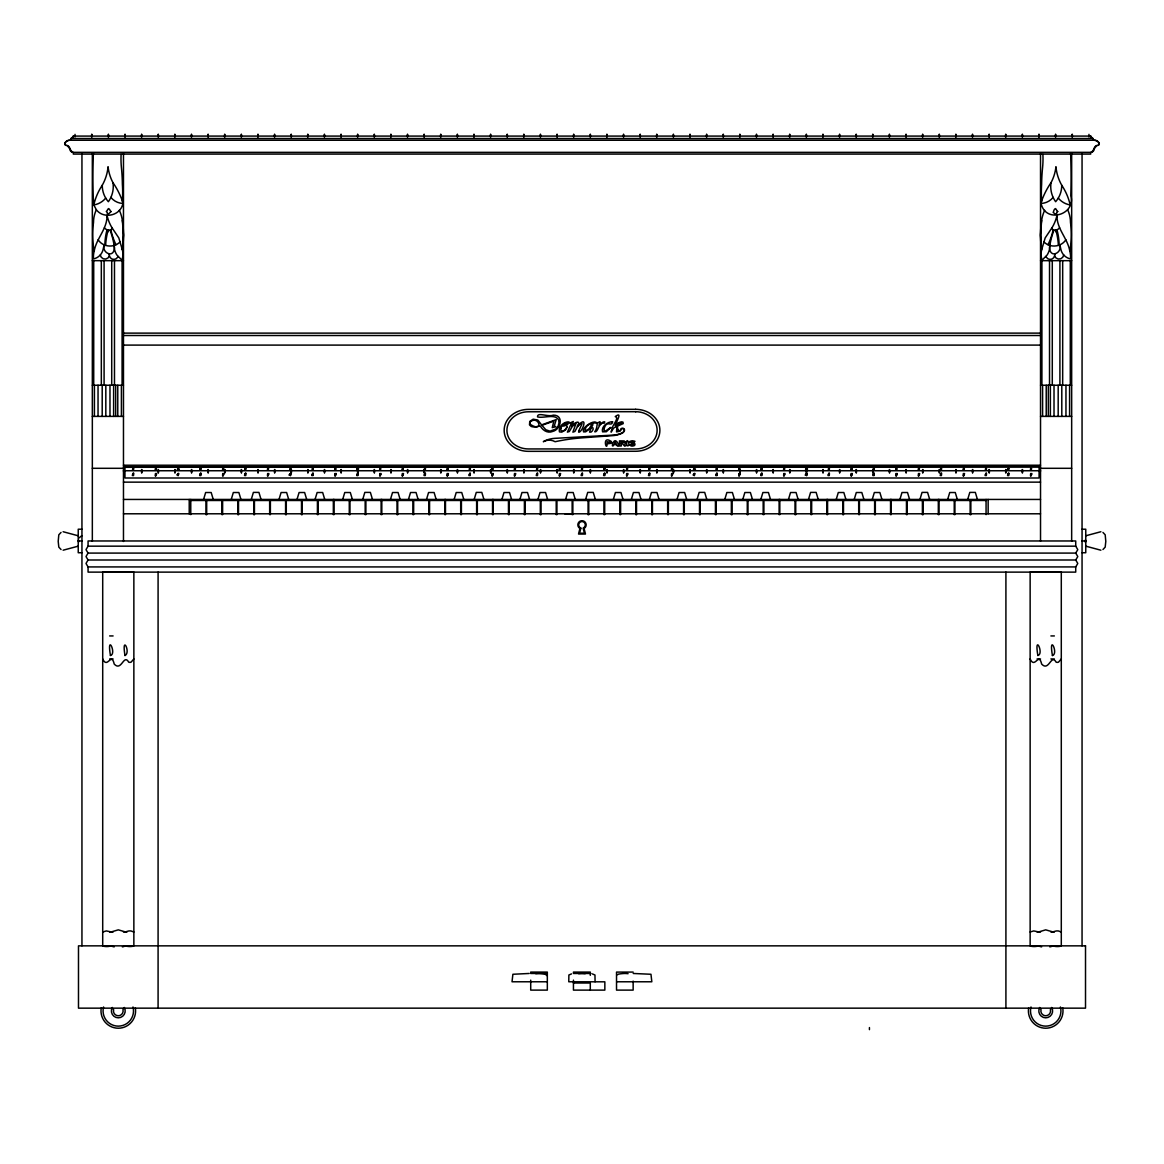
<?xml version="1.0" encoding="UTF-8"?>
<svg xmlns="http://www.w3.org/2000/svg" width="1164" height="1164" viewBox="0 0 1164 1164"><rect width="100%" height="100%" fill="white"/><g stroke="black" fill="none" stroke-linecap="round" stroke-linejoin="round"><path stroke-width="1.5" d="M103.829 246.171L103.8 247.583A6.984 6.984 0 0 0 108.878 253.752L109.416 255.818A4.685 4.685 0 0 1 100.293 254.945M1059.851 244.789L1060.928 249.532A12.353 12.353 0 0 0 1063.169 254.29L1064.332 255.614A12.353 12.353 0 0 0 1070.487 258.888A21.141 21.141 0 0 0 1069.818 251.22C1067.752 238.373 1056.49 228.799 1056.999 215.253A40.711 40.711 0 0 1 1052.111 227.591A2.503 2.503 0 0 0 1053.144 229.875L1053.929 230.254A70.495 70.495 0 0 0 1049.884 245.429L1049.448 249.474A17.038 17.038 0 0 1 1047.062 255.076L1042.056 260.139A18.289 18.289 0 0 1 1041.635 249.823A97.791 97.791 0 0 1 1041.635 220.389A37.845 37.845 0 0 1 1044.646 210.32M122.38 201.401L122.511 198.942A129.51 129.51 0 0 0 122.38 184.247A190.096 190.096 0 0 0 121.434 167.762A89.133 89.133 0 0 1 121.1 154.39M1093.127 140.247L1093.127 138.516A2.415 2.415 0 0 1 1090.697 136.086L73.303 136.086L71.499 138.429M1041.635 220.389L1040.529 235.099L1041.635 249.823L1045.185 237.922L1052.111 227.591M1085.517 541.507L1085.415 542.075A5.616 5.616 0 0 0 1085.401 539.878L1085.401 542.075L1085.517 540.474M104.149 244.789L103.072 249.532A12.353 12.353 0 0 1 100.832 254.29L99.668 255.614A12.353 12.353 0 0 1 93.513 258.888A21.141 21.141 0 0 1 94.182 251.22A93.906 93.906 0 0 1 93.498 222.542A30.802 30.802 0 0 1 96.336 209.738L93.804 204.937L93.149 195.77A539.238 539.238 0 0 1 93.396 152.979M94.182 251.22C96.248 238.373 107.51 228.799 107.001 215.253A40.711 40.711 0 0 0 111.89 227.591L118.815 237.922L122.365 249.823A18.289 18.289 0 0 1 121.944 260.139L116.938 255.076A17.038 17.038 0 0 1 114.552 249.474L114.116 245.429A70.495 70.495 0 0 0 110.071 230.254L110.856 229.875A2.503 2.503 0 0 0 111.89 227.591M107.466 232.655L108.106 230.137L110.071 230.254M203.569 499.443L205.65 492.518L211.179 492.518L213.259 499.443M231.258 499.443L233.324 492.518L238.867 492.518L240.948 499.443M251.322 499.327L253.388 492.401L258.932 492.401L261.012 499.327M279.011 499.443L281.091 492.518L286.635 492.518L288.701 499.443M297.009 499.443L299.09 492.518L304.619 492.518L306.699 499.443M315.051 499.443L317.132 492.518L322.661 492.518L324.741 499.443M342.696 499.443L344.762 492.518L350.306 492.518L352.386 499.443M362.761 499.327L364.827 492.401L370.37 492.401L372.451 499.327M390.449 499.443L392.53 492.518L398.073 492.518L400.14 499.443M408.448 499.443L410.528 492.518L416.057 492.518L418.138 499.443M426.49 499.443L428.57 492.518L434.099 492.518L436.18 499.443M454.135 499.443L456.215 492.518L461.744 492.518L463.825 499.443M474.199 499.327L476.28 492.401L481.809 492.401L483.889 499.327M501.902 499.443L503.983 492.518L509.512 492.518L511.593 499.443M519.901 499.443L521.967 492.518L527.51 492.518L529.591 499.443M537.928 499.443L540.009 492.518L545.552 492.518L547.618 499.443M565.573 499.443L567.654 492.518L573.183 492.518L575.263 499.443M585.638 499.327L587.718 492.401L593.247 492.401L595.328 499.327M613.341 499.443L615.421 492.518L620.95 492.518L623.031 499.443M631.339 499.443L633.405 492.518L638.949 492.518L641.029 499.443M649.367 499.443L651.447 492.518L656.991 492.518L659.057 499.443M677.026 499.443L679.092 492.518L684.636 492.518L686.702 499.443M697.076 499.327L699.157 492.401L704.7 492.401L706.766 499.327M724.779 499.443L726.86 492.518L732.389 492.518L734.469 499.443M742.778 499.443L744.858 492.518L750.387 492.518L752.468 499.443M760.819 499.443L762.9 492.518L768.429 492.518L770.51 499.443M788.45 499.443L790.531 492.518L796.074 492.518L798.14 499.443M808.514 499.327L810.595 492.401L816.139 492.401L818.205 499.327M836.218 499.443L838.298 492.518L843.827 492.518L845.908 499.443M854.216 499.443L856.297 492.518L861.826 492.518L863.906 499.443M872.258 499.443L874.339 492.518L879.868 492.518L881.948 499.443M899.903 499.443L901.984 492.518L907.513 492.518L909.593 499.443M919.967 499.327L922.048 492.401L927.577 492.401L929.658 499.327M947.656 499.443L949.737 492.518L955.266 492.518L957.346 499.443M967.721 499.327L969.801 492.401L975.33 492.401L977.411 499.327M133.86 658.955L131.066 662.171A3.259 3.026 0 0 1 128.695 662.156C123.675 653.295 121.536 672.035 114.203 664.033C111.264 651.433 107.466 669.518 102.708 658.955M1061.292 658.955L1058.483 662.171A3.259 3.026 0 0 1 1056.112 662.156C1051.107 653.295 1048.968 672.035 1041.635 664.033C1038.681 651.433 1034.898 669.518 1030.14 658.955M117.957 256.444L117.651 257.244A4.481 4.481 0 0 1 109.416 255.818M1058.294 198.098A19.235 19.235 0 0 0 1070.196 204.937A58.84 58.84 0 0 0 1061.714 185.207A46.414 46.414 0 0 1 1055.937 166.728A43.854 43.854 0 0 1 1051.034 182.661A80.054 80.054 0 0 0 1042.129 199.597L1041.474 201.401A5.951 5.951 0 0 0 1041.474 204.937C1047.062 223.401 1075.842 214.351 1070.851 195.77A539.238 539.238 0 0 0 1070.604 152.979M617.458 974.777L618.331 974.181A37.976 37.976 0 0 1 624.835 973.468A37.976 37.976 0 0 1 628.094 973.686M1065.875 239.755C1061.204 247.234 1049.637 248.238 1043.744 241.675M120.256 241.675C114.363 248.238 102.796 247.234 98.125 239.755M102.708 932.015L106.302 930.924L111.249 931.928L118.291 929.847L125.348 931.898L128.695 930.982A3.55 1.164 0 0 1 131.066 930.982L133.86 932.015M1030.14 932.015L1033.719 930.924L1038.666 931.928L1045.709 929.847L1052.78 931.898L1056.112 930.982A3.55 1.164 0 0 1 1058.483 930.982L1061.292 932.015M61.037 532.443L58.811 534.814L58.2 541.333L58.811 547.124L61.037 549.51M1102.963 549.51L1105.189 547.124L1105.8 541.333L1105.189 534.814L1102.963 532.443M88.071 546.163L86.005 549.626L88.071 553.089L1075.725 553.089L1077.791 549.626L1075.725 546.163L88.071 546.163L88.071 540.969L1075.725 540.969L1075.725 546.163M88.071 553.089L86.005 556.552L88.071 560L1075.725 560L1077.791 556.552L1075.725 553.089M88.071 560L86.005 563.463L88.071 566.926L1075.725 566.926L1077.791 563.463L1075.725 560M1055.966 230.399L1056.941 229.788A6.969 6.969 0 0 0 1059.589 227.809M81.946 535.789L80.985 536.298A5.616 5.616 0 0 0 79.428 537.855M133.54 475.538C134.515 468.132 130.484 480.048 133.438 473.515M155.438 473.53C154.463 480.936 158.493 469.019 155.54 475.552M200.863 475.538C201.838 468.132 197.807 480.048 200.761 473.515M222.761 473.53C221.786 480.936 225.816 469.019 222.862 475.552M245.75 475.538C246.724 468.132 242.694 480.048 245.648 473.515M267.647 473.53C266.672 480.936 270.688 469.019 267.749 475.552M313.072 475.538C314.047 468.132 310.017 480.048 312.971 473.515M334.97 473.53C333.995 480.936 338.026 469.019 335.072 475.552M357.959 475.538C358.934 468.132 354.904 480.048 357.857 473.515M379.857 473.53C378.867 480.936 382.898 469.019 379.959 475.552M402.293 473.53C401.318 480.936 405.348 469.019 402.395 475.552M425.282 475.538C426.257 468.132 422.226 480.048 425.18 473.515M447.18 473.53C446.205 480.936 450.235 469.019 447.282 475.552M470.154 475.538C471.144 468.132 467.113 480.048 470.067 473.515M492.066 473.53C491.077 480.936 495.107 469.019 492.154 475.552M514.503 473.53C513.528 480.936 517.558 469.019 514.604 475.552M537.492 475.538C538.466 468.132 534.436 480.048 537.39 473.515M559.389 473.53C558.4 480.936 562.43 469.019 559.491 475.552M582.364 475.538C583.353 468.132 579.323 480.048 582.276 473.515M604.814 475.538C605.789 468.132 601.759 480.048 604.713 473.515M626.712 473.53C625.737 480.936 629.768 469.019 626.814 475.552M649.701 475.538C650.676 468.132 646.646 480.048 649.599 473.515M671.599 473.53C670.61 480.936 674.64 469.019 671.701 475.552M717.024 475.538C717.999 468.132 713.969 480.048 716.922 473.515M738.922 473.53C737.947 480.936 741.963 469.019 739.024 475.552M761.896 475.538C762.886 468.132 758.855 480.048 761.809 473.515M783.809 473.53C782.819 480.936 786.849 469.019 783.896 475.552M829.234 475.538C830.208 468.132 826.178 480.048 829.132 473.515M851.131 473.53C850.142 480.936 854.172 469.019 851.233 475.552M874.106 475.538C875.095 468.132 871.065 480.048 874.019 473.515M896.018 473.53C895.029 480.936 899.059 469.019 896.105 475.552M918.454 473.53C917.479 480.936 921.51 469.019 918.556 475.552M941.429 475.538C942.418 468.132 938.388 480.048 941.341 473.515M963.341 473.53C962.352 480.936 966.382 469.019 963.443 475.552M986.315 475.538C987.305 468.132 983.274 480.048 986.228 473.515M1008.766 475.538C1009.741 468.132 1005.711 480.048 1008.664 473.515M1030.664 473.53C1029.689 480.936 1033.705 469.019 1030.766 475.552M1096.721 145.544L1091.599 152.237M123.937 1008.155L122.962 1009.668A4.845 4.845 0 0 1 118.291 1015.765A4.845 4.845 0 0 1 113.606 1009.668L112.501 1008.155M1051.368 1008.155L1050.394 1009.668A4.845 4.845 0 0 1 1045.709 1015.765A4.845 4.845 0 0 1 1041.038 1009.668L1039.932 1008.155M63.118 550.208L78.235 546.163M1085.765 535.789L1100.882 531.73M1097.914 145.413C1101.566 143.798 1096.677 139.68 1094.16 140.247L69.84 140.247C67.323 139.68 62.434 143.798 66.086 145.413M133.54 469.529C135.097 467.055 130.455 470.794 133.438 468.51M155.438 468.525C153.866 470.998 158.508 467.259 155.54 469.529M200.863 469.529C202.434 467.055 197.778 470.794 200.761 468.51M222.761 468.525C221.204 470.998 225.845 467.259 222.862 469.529M245.75 469.529C247.306 467.055 242.665 470.794 245.648 468.51M267.647 468.525C266.076 470.998 270.717 467.259 267.749 469.529M313.072 469.529C314.629 467.055 309.988 470.794 312.971 468.51M334.97 468.525C333.413 470.998 338.055 467.259 335.072 469.529M379.857 468.525C378.285 470.998 382.927 467.259 379.959 469.529M402.293 468.525C400.736 470.998 405.378 467.259 402.395 469.529M425.282 469.529C426.839 467.055 422.197 470.794 425.18 468.51M447.18 468.525C445.608 470.998 450.25 467.259 447.282 469.529M470.154 469.529C471.726 467.055 467.084 470.794 470.067 468.51M492.066 468.525C490.495 470.998 495.137 467.259 492.154 469.529M514.503 468.525C512.946 470.998 517.587 467.259 514.604 469.529M537.492 469.529C539.048 467.055 534.407 470.794 537.39 468.51M559.389 468.525C557.818 470.998 562.459 467.259 559.491 469.529M582.364 469.529C583.848 467.055 579.337 470.794 582.276 468.51M604.814 469.529C606.371 467.055 601.73 470.794 604.713 468.51M626.712 468.525C625.155 470.998 629.797 467.259 626.814 469.529M649.701 469.529C651.258 467.055 646.617 470.794 649.599 468.51M671.599 468.525C670.028 470.998 674.669 467.259 671.701 469.529M717.024 469.529C718.581 467.055 713.939 470.794 716.922 468.51M738.922 468.525C737.35 470.998 741.992 467.259 739.024 469.529M761.896 469.529C763.468 467.055 758.826 470.794 761.809 468.51M783.809 468.525C782.237 470.998 786.879 467.259 783.896 469.529M829.234 469.529C830.79 467.055 826.149 470.794 829.132 468.51M851.131 468.525C849.56 470.998 854.201 467.259 851.233 469.529M874.106 469.529C875.677 467.055 871.036 470.794 874.019 468.51M896.018 468.525C894.447 470.998 899.088 467.259 896.105 469.529M918.454 468.525C916.897 470.998 921.539 467.259 918.556 469.529M941.429 469.529C943 467.055 938.359 470.794 941.341 468.51M963.341 468.525C961.77 470.998 966.411 467.259 963.443 469.529M986.315 469.529C987.887 467.055 983.245 470.794 986.228 468.51M1008.766 469.529C1010.323 467.055 1005.681 470.794 1008.664 468.51M1030.664 468.525C1029.092 470.998 1033.734 467.259 1030.766 469.529M1060.171 246.171L1060.2 247.583A6.984 6.984 0 0 1 1055.122 253.752L1054.584 255.818A4.685 4.685 0 0 0 1063.707 254.945M571.509 973.904L568.876 975.01L568.774 981.776L604.844 981.819L604.844 990.113L573.445 990.113L573.445 980.132M178.15 475.567C180.784 469.747 174.28 478.331 178.325 473.515M290.36 475.567C293.095 469.368 286.591 478.811 290.185 473.515M694.311 475.567C696.93 469.747 690.441 478.331 694.486 473.515M806.521 475.567C809.256 469.368 802.753 478.811 806.346 473.515M178.15 468.51C174.876 471.027 181.875 467.783 178.325 469.529M290.36 468.51C287.668 470.678 293.721 467.739 290.185 469.529M694.311 468.51C691.038 471.027 698.036 467.783 694.486 469.529M806.521 468.51L805.517 469.165L807.554 469.019L806.521 468.51L806.274 472.802M107.495 572.135L133.86 572.121L133.86 945.852A4.19 1.018 0 0 1 130.281 946.536A4.19 1.018 0 0 1 126.25 946.026L124.868 946.026A6.882 1.673 0 0 1 122.365 946.87M1057.698 572.15L1061.292 572.121L1061.292 945.852A4.19 1.018 0 0 1 1057.698 946.536A4.19 1.018 0 0 1 1053.667 946.026L1052.285 946.026A6.882 1.673 0 0 1 1049.797 946.87M70.873 140.247L70.873 138.516L1093.127 138.516M69.84 140.247A5.835 5.835 0 0 0 64.893 142.983A1.673 1.673 0 0 0 66.377 145.427A3.463 3.463 0 0 1 69.84 148.89A3.463 3.463 0 0 0 73.303 152.353L1090.697 152.353A3.463 3.463 0 0 0 1094.16 148.89A3.463 3.463 0 0 1 1097.623 145.427A1.673 1.673 0 0 0 1099.107 142.983A5.835 5.835 0 0 0 1094.16 140.247M92.334 260.663L123.471 260.663M1040.529 260.663L1071.666 260.663M123.471 333.122L1040.529 333.122M123.471 335.508L1040.529 335.508M123.471 345.097L1040.529 345.097M92.349 385.255L123.457 385.255M1040.543 385.255L1071.651 385.255M92.334 416.392L123.471 416.392M1040.529 416.392L1071.666 416.392M123.471 465.222L1040.529 465.222M124.955 466.822L1039.088 466.691L124.955 467.288M92.334 468.306L123.471 468.306M1040.529 468.306L1071.666 468.306M123.471 470.751L1040.529 470.751M123.471 471.071L124.955 471.071M1039.088 471.071L1040.529 471.071M123.471 482.143L1040.529 482.143M123.471 499.443L205.984 499.443L205.984 514.706M317.423 499.443L302.204 499.443L302.204 514.706M318.121 499.443L349.273 499.443L349.273 514.706M365.19 499.443L349.957 499.443L349.957 514.706M365.874 499.443L397.026 499.443L397.026 514.706M412.944 499.443L397.724 499.443L397.724 514.706M413.642 499.443L428.861 499.443L428.861 514.706M460.711 499.443L429.56 499.443L429.56 514.706M461.41 499.443L476.629 499.443L476.629 514.706M508.479 499.443L477.327 499.443L477.327 514.706M509.163 499.443L524.397 499.443M525.08 499.443L540.314 499.443L540.314 514.706M572.15 499.443L540.998 499.443L540.998 514.706M572.848 499.443L588.067 499.443L588.067 514.706M619.917 499.443L588.766 499.443L588.766 514.706M620.601 499.443L635.835 499.443L635.835 514.706M763.191 499.443L747.972 499.443L747.972 514.706M763.89 499.443L795.027 499.443L795.027 514.706M810.944 499.443L795.725 499.443L795.725 514.706M811.643 499.443L842.794 499.443L842.794 514.706M858.712 499.443L843.493 499.443L843.493 514.706M859.41 499.443L874.63 499.443L874.63 514.706M906.48 499.443L875.328 499.443L875.328 514.706M907.163 499.443L922.397 499.443L922.397 514.706M954.233 499.443L923.081 499.443L923.081 514.706M954.931 499.443L970.15 499.443L970.15 514.706M1040.529 499.443L970.849 499.443L970.849 514.706M190.794 500.491L205.97 500.491M206.712 500.491L221.888 500.491L221.917 514.634M237.805 500.491L222.63 500.491L222.6 514.634M238.547 500.491L253.723 500.491M254.465 500.491L269.641 500.491L269.67 514.634M285.558 500.491L270.397 500.491L270.368 514.634M286.315 500.491L301.491 500.491M302.233 500.491L317.408 500.491L317.423 514.634M333.326 500.491L318.15 500.491L318.121 514.634M334.068 500.476L349.244 500.476M349.986 500.476L365.161 500.476L365.19 514.634M381.079 500.476L365.903 500.476L365.874 514.634M381.836 500.476L396.997 500.476M397.753 500.476L412.929 500.476M428.847 500.476L413.671 500.476L413.642 514.634M429.589 500.476L444.764 500.476M445.506 500.476L460.682 500.476L460.711 514.634M476.6 500.476L461.424 500.476L461.41 514.634M477.342 500.476L492.518 500.476M493.274 500.476L508.45 500.476L508.479 514.634M540.285 500.476L525.11 500.476L525.08 514.634M541.027 500.476L556.203 500.476L556.232 514.634M588.038 500.491L572.863 500.491L572.848 514.634M588.78 500.491L603.956 500.491L603.985 514.634M635.806 500.491L620.63 500.491L620.601 514.634M636.548 500.491L651.724 500.491M652.466 500.491L667.641 500.491L667.67 514.634M683.574 500.476L668.398 500.476L668.369 514.634M684.316 500.476L699.491 500.476M700.233 500.476L715.409 500.476M716.151 500.476L731.327 500.476M732.083 500.476L747.244 500.476M748.001 500.476L763.162 500.476L763.191 514.634M779.08 500.476L763.919 500.476L763.89 514.634M779.836 500.476L795.012 500.476M795.754 500.476L810.93 500.476L810.944 514.634M826.847 500.476L811.672 500.476L811.643 514.634M827.589 500.476L842.765 500.476M843.522 500.476L858.683 500.476L858.712 514.634M874.601 500.476L859.439 500.476L859.41 514.634M875.357 500.476L890.518 500.476M891.275 500.476L906.45 500.476L906.48 514.634M922.368 500.476L907.192 500.476L907.163 514.634M923.11 500.476L938.286 500.476M939.028 500.476L954.204 500.476M954.946 500.476L970.121 500.476M970.863 500.476L986.039 500.476M123.471 513.79L1040.529 513.79M81.946 529.213L78.235 529.213L78.235 552.74L81.946 552.74M1082.054 529.213L1085.765 529.213L1085.765 552.74L1082.054 552.74M78.235 540.969L81.946 540.969M1082.054 540.969L1085.765 540.969M109.634 635.937L113.097 635.937M1050.903 635.937L1054.366 635.937M109.634 658.955L113.097 658.955M1037.066 658.955L1040.529 658.955M1050.903 658.955L1054.366 658.955M109.634 932.015L113.097 932.015M123.471 932.015L126.934 932.015M1037.066 932.015L1040.529 932.015M1050.903 932.015L1054.366 932.015M633.143 972.086L616.527 972.086L616.527 990.113L633.143 990.113L633.143 981.106M529.169 973.468L512.888 974.268L512.029 981.776L546.629 981.776M547.327 973.468L530.711 973.468L530.711 972.086L547.327 972.086L547.327 990.113L530.711 990.113L530.711 980.132M590.89 973.468L573.445 973.468L573.445 972.086L590.293 972.086L590.293 975.33M633.231 973.468L650.967 974.268L651.825 981.776L617.226 981.776M573.445 983.013L590.293 983.013L590.293 990.113M1056.897 572.15L1030.14 572.121L1030.14 945.852A4.205 1.018 0 0 0 1033.719 946.536A4.205 1.018 0 0 0 1037.75 946.026L1039.132 946.026A6.882 1.673 0 0 0 1041.635 946.87M106.302 572.15L102.708 572.121L102.708 945.852A4.205 1.018 0 0 0 106.302 946.536A4.205 1.018 0 0 0 110.333 946.026L111.715 946.026A6.882 1.673 0 0 0 114.203 946.87M357.959 468.525L356.65 469.019L358.687 468.888L357.959 468.525L357.886 472.802M1053.929 230.254L1056.941 229.788A57.938 57.938 0 0 1 1059.124 245.124M592.345 973.904L594.964 975.01L595.08 981.776M1085.765 546.163L1100.882 550.208M63.118 531.73L78.235 535.789M1092.501 138.429L1090.697 136.086M67.279 145.544L72.401 152.237M108.034 230.399L107.059 229.788A6.969 6.969 0 0 1 104.411 227.809M96.336 209.738C103.334 219.021 119.281 216.097 122.526 204.937A5.951 5.951 0 0 0 122.526 201.401L121.871 199.597A80.054 80.054 0 0 0 112.966 182.661A43.854 43.854 0 0 1 108.063 166.728A46.414 46.414 0 0 1 102.287 185.207A58.84 58.84 0 0 0 93.804 204.937A19.235 19.235 0 0 0 105.706 198.098M1046.043 256.444L1046.349 257.244A4.481 4.481 0 0 0 1054.584 255.818M1056.534 232.655L1055.894 230.137A73.754 73.754 0 0 1 1058.411 245.458M122.365 220.389L123.471 235.099L122.365 249.823A97.791 97.791 0 0 0 122.365 220.389A37.845 37.845 0 0 0 119.354 210.32M546.629 975.548L545.509 974.181A37.976 37.976 0 0 0 539.019 973.468A37.976 37.976 0 0 0 535.746 973.686M78.599 542.075L78.483 540.969A5.616 5.616 0 0 1 78.599 539.878M1041.62 201.401L1041.489 198.942A129.51 129.51 0 0 1 1041.62 184.247A190.096 190.096 0 0 1 1042.566 167.762A89.133 89.133 0 0 0 1042.9 154.39M1090.697 152.353L1090.697 154.085L73.303 154.085L73.303 152.353M1088.966 134.355L1088.966 136.959M1082.054 153.561L1082.054 945.852M1075.725 566.926L1075.725 572.121L88.071 572.121L88.071 566.926M1072.35 134.355L1072.35 136.959M1072.073 134.355L1072.073 136.959M1071.666 153.561L1071.666 541.333M1070.283 260.663L1070.283 385.255M1069.585 385.255L1069.585 416.392M1065.962 385.255L1065.962 416.392M1062.674 260.663L1062.674 385.255M1061.801 385.255L1061.801 416.392M1059.909 260.663L1059.909 385.255M1058.178 385.255L1058.178 416.392M1055.733 134.355L1055.733 136.959M1055.457 134.355L1055.457 136.959M1054.017 385.255L1054.017 416.392M1052.285 260.663L1052.285 385.255M1050.379 385.255L1050.379 416.392M1049.521 260.663L1049.521 385.255M1048.313 385.255L1048.313 416.392M1046.232 385.255L1046.232 416.392M1042.595 385.255L1042.595 416.392M1041.911 260.663L1041.911 385.255M1040.529 153.561L1040.529 541.231M1039.117 134.355L1039.117 136.959M1039.088 466.095L1039.088 477.997L124.955 477.997L124.955 466.095M1038.841 134.355L1038.841 136.959M1031.1 468.51L1031.1 469.529M1031.1 473.515L1031.1 475.552M1022.589 469.572L1022.589 472.802M1022.501 134.355L1022.501 136.959M1022.225 134.355L1022.225 136.959M1022.181 469.572L1022.181 472.802M1008.315 468.51L1008.315 469.529M1008.315 473.515L1008.315 475.552M1005.885 134.355L1005.885 136.959M1005.958 469.572L1005.958 472.802M1005.914 572.121L1005.914 1008.155M1005.609 134.355L1005.609 136.959M1005.681 469.572L1005.681 472.802M989.342 469.572L989.342 472.802M989.269 134.355L989.269 136.959M988.993 134.355L988.993 136.959M989.065 469.572L989.065 472.802M988.149 499.443L988.149 513.79M986.068 499.443L986.068 514.634M985.879 468.51L985.879 469.529M985.879 473.515L985.879 475.552M972.653 134.355L972.653 136.959M972.726 469.572L972.726 472.802M972.362 134.355L972.362 136.959M972.449 469.572L972.449 472.802M963.777 468.51L963.777 469.529M963.777 473.515L963.777 475.552M956.11 469.572L956.11 472.802M956.037 134.355L956.037 136.959M955.746 134.355L955.746 136.959M955.833 469.572L955.833 472.802M954.931 500.476L954.931 514.634M954.233 500.476L954.233 514.634M940.992 468.51L940.992 469.529M940.992 473.515L940.992 475.552M939.421 134.355L939.421 136.959M939.494 469.572L939.494 472.802M939.13 134.355L939.13 136.959M939.217 469.572L939.217 472.802M939.013 499.443L939.013 514.634M938.315 499.443L938.315 514.634M922.877 469.572L922.877 472.802M922.79 134.355L922.79 136.959M922.514 134.355L922.514 136.959M922.601 469.572L922.601 472.802M918.905 468.51L918.905 469.529M918.905 473.515L918.905 475.552M906.174 134.355L906.174 136.959M906.261 469.572L906.261 472.802M905.898 134.355L905.898 136.959M905.985 469.572L905.985 472.802M896.455 468.51L896.455 469.529M896.455 473.515L896.455 475.552M891.246 499.443L891.246 514.634M890.547 499.443L890.547 514.634M889.558 134.355L889.558 136.959M889.645 469.572L889.645 472.802M889.281 134.355L889.281 136.959M889.354 469.572L889.354 472.802M873.669 468.51L873.669 469.529M873.669 473.515L873.669 475.552M872.942 134.355L872.942 136.959M873.029 469.572L873.029 472.802M872.738 469.572L872.738 472.802M872.665 134.355L872.665 136.959M869.435 1027.565L869.435 1029.645M856.326 134.355L856.326 136.959M856.413 469.572L856.413 472.802M856.049 134.355L856.049 136.959M856.122 469.572L856.122 472.802M851.568 468.51L851.568 469.529M851.568 473.515L851.568 475.552M839.71 134.355L839.71 136.959M839.797 469.572L839.797 472.802M839.506 469.572L839.506 472.802M839.433 134.355L839.433 136.959M828.783 468.51L828.783 469.529M828.783 473.515L828.783 475.552M827.575 499.443L827.575 514.634M826.862 499.443L826.862 514.634M823.094 134.355L823.094 136.959M823.166 469.572L823.166 472.802M822.817 134.355L822.817 136.959M822.89 469.572L822.89 472.802M806.477 134.355L806.477 136.959M806.696 468.51L806.55 472.802M806.696 473.515L806.696 475.552M806.201 134.355L806.201 136.959M789.861 134.355L789.861 136.959M789.934 469.572L789.934 472.802M789.57 134.355L789.57 136.959M789.658 469.572L789.658 472.802M784.245 468.51L784.245 469.529M784.245 473.515L784.245 475.552M779.807 499.443L779.807 514.634M779.109 499.443L779.109 514.634M773.318 469.572L773.318 472.802M773.245 134.355L773.245 136.959M773.041 469.572L773.041 472.802M772.954 134.355L772.954 136.959M761.46 468.51L761.46 469.529M761.46 473.515L761.46 475.552M756.629 134.355L756.629 136.959M756.702 469.572L756.702 472.802M756.338 134.355L756.338 136.959M756.425 469.572L756.425 472.802M747.273 514.706L747.273 499.443L732.054 499.443L732.054 514.706M740.086 469.572L740.086 472.802M740.013 134.355L740.013 136.959M739.809 469.572L739.809 472.802M739.722 134.355L739.722 136.959M739.358 468.51L739.358 469.529M739.358 473.515L739.358 475.552M731.356 514.706L731.356 499.443L700.204 499.443L700.204 514.706M723.382 134.355L723.382 136.959M723.47 469.572L723.47 472.802M723.106 134.355L723.106 136.959M723.193 469.572L723.193 472.802M716.573 468.51L716.573 469.529M716.573 473.515L716.573 475.552M716.136 500.476L716.136 514.634M715.438 500.476L715.438 514.634M706.854 469.572L706.854 472.802M706.766 134.355L706.766 136.959M706.577 469.572L706.577 472.802M706.49 134.355L706.49 136.959M699.506 514.706L699.506 499.443L684.287 499.443L684.287 514.706M694.137 468.51L694.137 469.529M694.137 473.515L694.137 475.552M690.15 134.355L690.15 136.959M690.237 469.572L690.237 472.802M689.874 134.355L689.874 136.959M689.946 469.572L689.946 472.802M683.588 514.706L683.588 499.443L652.437 499.443L652.437 514.706M673.621 469.572L673.621 472.802M673.534 134.355L673.534 136.959M673.33 469.572L673.33 472.802M673.258 134.355L673.258 136.959M672.035 468.51L672.035 469.529M672.035 473.515L672.035 475.552M656.918 134.355L656.918 136.959M657.005 469.572L657.005 472.802M656.642 134.355L656.642 136.959M656.714 469.572L656.714 472.802M651.753 514.706L651.753 499.443L636.519 499.443L636.519 514.706M649.25 468.51L649.25 469.529M649.25 473.515L649.25 475.552M640.375 469.572L640.375 472.802M640.302 134.355L640.302 136.959M640.025 134.355L640.025 136.959M640.098 469.572L640.098 472.802M627.163 468.51L627.163 469.529M627.163 473.515L627.163 475.552M623.686 134.355L623.686 136.959M623.759 469.572L623.759 472.802M623.409 134.355L623.409 136.959M623.482 469.572L623.482 472.802M619.917 514.634L619.917 500.491L604.713 500.491L604.683 514.634M607.142 469.572L607.142 472.802M607.07 134.355L607.07 136.959M606.779 134.355L606.779 136.959M606.866 469.572L606.866 472.802M604.363 468.51L604.363 469.529M604.363 473.515L604.363 475.552M590.454 134.355L590.454 136.959M590.526 469.572L590.526 472.802M590.163 134.355L590.163 136.959M590.25 469.572L590.25 472.802M581.927 468.51L581.927 469.529M581.927 473.515L581.927 475.552M573.91 469.572L573.91 472.802M573.837 134.355L573.837 136.959M573.546 134.355L573.546 136.959M573.634 469.572L573.634 472.802M572.15 514.634L572.15 500.491L556.945 500.491L556.916 514.634M571.611 513.79L564.7 513.79M559.826 468.51L559.826 469.529M559.826 473.515L559.826 475.552M557.221 134.355L557.221 136.959M557.294 469.572L557.294 472.802M557.018 469.572L557.018 472.802M556.93 134.355L556.93 136.959M540.591 134.355L540.591 136.959M540.678 469.572L540.678 472.802M540.314 134.355L540.314 136.959M540.402 469.572L540.402 472.802M537.041 468.51L537.041 469.529M537.041 473.515L537.041 475.552M524.397 514.634L524.397 500.476L509.192 500.476L509.163 514.634M523.975 134.355L523.975 136.959M524.062 469.572L524.062 472.802M523.785 469.572L523.785 472.802M523.698 134.355L523.698 136.959M514.954 468.51L514.954 469.529M514.954 473.515L514.954 475.552M507.358 134.355L507.358 136.959M507.446 469.572L507.446 472.802M507.082 134.355L507.082 136.959M507.155 469.572L507.155 472.802M493.245 499.443L493.245 514.634M492.503 468.51L492.503 469.529M492.503 473.515L492.503 475.552M492.547 499.443L492.547 514.634M490.742 134.355L490.742 136.959M490.83 469.572L490.83 472.802M490.539 469.572L490.539 472.802M490.466 134.355L490.466 136.959M474.126 134.355L474.126 136.959M474.214 469.572L474.214 472.802M473.85 134.355L473.85 136.959M473.923 469.572L473.923 472.802M469.718 468.51L469.718 469.529M469.718 473.515L469.718 475.552M457.51 134.355L457.51 136.959M457.598 469.572L457.598 472.802M457.307 469.572L457.307 472.802M457.234 134.355L457.234 136.959M447.616 468.51L447.616 469.529M447.616 473.515L447.616 475.552M445.477 499.443L445.477 514.634M444.779 499.443L444.779 514.634M440.894 134.355L440.894 136.959M440.967 469.572L440.967 472.802M440.618 134.355L440.618 136.959M440.69 469.572L440.69 472.802M424.831 468.51L424.831 469.529M424.831 473.515L424.831 475.552M424.351 469.572L424.351 472.802M424.278 134.355L424.278 136.959M424.074 469.572L424.074 472.802M423.987 134.355L423.987 136.959M412.944 500.476L412.944 514.634M407.662 134.355L407.662 136.959M407.735 469.572L407.735 472.802M407.371 134.355L407.371 136.959M407.458 469.572L407.458 472.802M402.744 468.51L402.744 469.529M402.744 473.515L402.744 475.552M391.119 469.572L391.119 472.802M391.046 134.355L391.046 136.959M390.842 469.572L390.842 472.802M390.755 134.355L390.755 136.959M381.807 499.443L381.807 514.634M381.108 499.443L381.108 514.634M380.293 468.51L380.293 469.529M380.293 473.515L380.293 475.552M374.43 134.355L374.43 136.959M374.502 469.572L374.502 472.802M374.139 134.355L374.139 136.959M374.226 469.572L374.226 472.802M357.799 134.355L357.799 136.959M357.61 472.802L357.508 468.51M357.523 134.355L357.523 136.959M357.508 473.515L357.508 475.552M341.183 134.355L341.183 136.959M341.27 469.572L341.27 472.802M340.907 134.355L340.907 136.959M340.994 469.572L340.994 472.802M335.421 468.51L335.421 469.529M335.421 473.515L335.421 475.552M334.039 499.443L334.039 514.634M333.341 499.443L333.341 514.634M324.654 469.572L324.654 472.802M324.567 134.355L324.567 136.959M324.29 134.355L324.29 136.959M324.363 469.572L324.363 472.802M312.621 468.51L312.621 469.529M312.621 473.515L312.621 475.552M307.951 134.355L307.951 136.959M308.038 469.572L308.038 472.802M307.674 134.355L307.674 136.959M307.747 469.572L307.747 472.802M301.505 514.706L301.505 499.443L286.286 499.443L286.286 514.706M291.422 469.572L291.422 472.802M291.335 134.355L291.335 136.959M291.058 134.355L291.058 136.959M291.131 469.572L291.131 472.802M290.534 468.51L290.534 469.529M290.534 473.515L290.534 475.552M285.587 514.706L285.587 499.443L254.436 499.443L254.436 514.706M274.719 134.355L274.719 136.959M274.806 469.572L274.806 472.802M274.442 134.355L274.442 136.959M274.515 469.572L274.515 472.802M268.084 468.51L268.084 469.529M268.084 473.515L268.084 475.552M258.175 469.572L258.175 472.802M258.102 134.355L258.102 136.959M257.826 134.355L257.826 136.959M257.899 469.572L257.899 472.802M253.752 514.706L253.752 499.443L238.518 499.443L238.518 514.706M245.298 468.51L245.298 469.529M245.298 473.515L245.298 475.552M241.486 134.355L241.486 136.959M241.559 469.572L241.559 472.802M241.21 134.355L241.21 136.959M241.283 469.572L241.283 472.802M237.834 514.706L237.834 499.443L206.683 499.443L206.683 514.706M224.87 134.355L224.87 136.959M224.943 469.572L224.943 472.802M224.579 134.355L224.579 136.959M224.667 469.572L224.667 472.802M223.212 468.51L223.212 469.529M223.212 473.515L223.212 475.552M208.254 134.355L208.254 136.959M208.327 469.572L208.327 472.802M208.05 469.572L208.05 472.802M207.963 134.355L207.963 136.959M200.412 468.51L200.412 469.529M200.412 473.515L200.412 475.552M191.638 134.355L191.638 136.959M191.711 469.572L191.711 472.802M191.347 134.355L191.347 136.959M191.434 469.572L191.434 472.802M190.765 499.443L190.765 514.634M189.223 499.443L189.223 513.891M177.976 468.51L177.976 469.529M177.976 473.515L177.976 475.552M175.007 134.355L175.007 136.959M175.095 469.572L175.095 472.802M174.818 469.572L174.818 472.802M174.731 134.355L174.731 136.959M158.391 134.355L158.391 136.959M158.479 469.572L158.479 472.802M158.115 134.355L158.115 136.959M158.202 469.572L158.202 472.802M158.086 572.121L158.086 1008.155M155.874 468.51L155.874 469.529M155.874 473.515L155.874 475.552M141.775 134.355L141.775 136.959M141.863 469.572L141.863 472.802M141.572 469.572L141.572 472.802M141.499 134.355L141.499 136.959M133.089 468.51L133.089 469.529M133.089 473.515L133.089 475.552M125.159 134.355L125.159 136.959M124.883 134.355L124.883 136.959M123.471 153.546L123.471 541.464M122.089 260.663L122.089 385.255M121.405 385.255L121.405 416.392M117.768 385.255L117.768 416.392M115.687 385.255L115.687 416.392M114.479 260.663L114.479 385.255M113.621 385.255L113.621 416.392M111.715 260.663L111.715 385.255M109.983 385.255L109.983 416.392M108.543 134.355L108.543 136.959M108.267 134.355L108.267 136.959M105.822 385.255L105.822 416.392M104.091 260.663L104.091 385.255M102.199 385.255L102.199 416.392M101.326 260.663L101.326 385.255M98.038 385.255L98.038 416.392M94.415 385.255L94.415 416.392M93.717 260.663L93.717 385.255M92.334 153.546L92.334 541.333M91.927 134.355L91.927 136.959M91.65 134.355L91.65 136.959M81.946 153.561L81.946 945.852M75.034 134.355L75.034 136.959M135.33 1007.908A17.3 17.3 0 0 1 118.291 1028.219A17.3 17.3 0 0 1 101.253 1007.908M132.987 1006.976A15.219 15.219 0 0 1 118.291 1026.139A15.219 15.219 0 0 1 103.581 1006.976M124.286 1007.457A6.926 6.926 0 0 1 118.291 1017.831A6.926 6.926 0 0 1 112.297 1007.457M1062.747 1007.908A17.3 17.3 0 0 1 1045.709 1028.219A17.3 17.3 0 0 1 1028.67 1007.908M1060.419 1006.976A15.219 15.219 0 0 1 1045.709 1026.139A15.219 15.219 0 0 1 1031.013 1006.976M1051.703 1007.457A6.926 6.926 0 0 1 1045.709 1017.831A6.926 6.926 0 0 1 1039.714 1007.457M585.186 973.686A37.976 37.976 0 0 0 581.927 973.468A37.976 37.976 0 0 0 578.654 973.686M73.303 136.086A2.415 2.415 0 0 1 70.873 138.516M1051.034 182.661A25.972 25.972 0 0 0 1055.632 201.721A24.269 24.269 0 0 0 1061.714 185.207M1053.114 197.385A15.903 15.903 0 0 1 1041.198 203.424M1067.664 209.738A30.802 30.802 0 0 1 1070.502 222.542A93.906 93.906 0 0 1 1069.818 251.22M1049.884 245.429A8.817 8.817 0 0 0 1049.593 247.903L1049.666 248.732A8.817 8.817 0 0 0 1050.67 251.875A3.87 3.87 0 0 0 1055.122 253.752M1053.144 229.875A67.032 67.032 0 0 1 1048.022 244.702M112.966 182.661A25.972 25.972 0 0 1 108.368 201.721A24.269 24.269 0 0 1 102.287 185.207M122.802 203.424A15.903 15.903 0 0 1 110.886 197.385M114.116 245.429A8.817 8.817 0 0 1 114.407 247.903L114.334 248.732A8.817 8.817 0 0 1 113.33 251.875A3.87 3.87 0 0 1 108.878 253.752M115.978 244.702A67.032 67.032 0 0 1 110.856 229.875M104.876 245.124A57.938 57.938 0 0 1 107.059 229.788L108.106 230.137A73.754 73.754 0 0 0 105.589 245.458M1057.712 211.484L1056.723 212.401A1.935 1.935 0 0 1 1055.908 214.394L1053.187 212.503L1053.9 210.538A3.245 3.245 0 0 1 1055.384 208.589A2.837 2.837 0 0 1 1056.665 210.408L1057.712 211.484M111.031 211.572L108.092 214.394A1.935 1.935 0 0 1 107.277 212.401L106.288 211.484L107.335 210.408A2.837 2.837 0 0 1 108.616 208.589A3.245 3.245 0 0 1 110.1 210.538L111.031 211.572M634.133 442.378L634.962 441.302L633.653 441.025A4.525 3.914 0 0 0 632.052 440.778L630.044 441.331A1.586 1.382 0 0 0 629.564 442.087C639.836 447.573 626.145 442.8 631.048 445.928A4.903 4.249 0 0 0 632.838 446.016L634.089 445.681A1.702 1.47 0 0 0 634.846 444.895L634.947 444.386A1.702 1.47 0 0 0 634.569 443.455L630.713 442.291L634.133 442.378M611.551 442.378L611.537 442.626A1.702 1.47 0 0 1 611.231 443.28L607.128 443.891C606.895 452.243 601.657 435.467 610.605 441.04A1.499 1.295 0 0 1 611.391 441.694L611.551 442.378M625.577 442.378C623.846 444.546 627.149 449.071 622.609 443.877L621.038 443.877L621.314 445.958L619.481 445.958L619.481 440.865L624.224 440.938L625.577 442.378M559.273 421.892L558.094 426.199L555.781 429.079L550.034 431.16L545.843 429.792L541.886 425.311L553.846 421.135L552.231 427.668L555.752 426.65L554.268 425.966L556.232 419.578L541.595 424.904L537.797 420.029L533.156 419.171L529.751 421.397L529.489 424.904C531.904 428.716 537.128 426.169 540.314 425.995C542.671 430.491 547.808 433.59 552.798 431.393C560.888 429.501 564.133 414.981 553.366 415.141C547.968 417.367 536.982 411.663 537.535 416.887C544.185 418.793 556.989 412.376 559.273 421.892M624.297 442.378L621.038 443.048L621.038 441.709L624.297 442.378M583.397 430.098L583.528 431.888L585.652 431.844L591.239 427.799L589.522 432.106C591.923 433.517 595.284 426.941 591.501 427.464L592.913 424.7L592.301 423.507L589.159 428.905L585.157 430.884C584.619 425.326 591.981 422.154 596.754 423.07C595.255 419.404 584.124 425.631 583.397 430.098M610.242 442.378L607.128 443.048L607.128 441.709L610.242 442.378M560.888 428.643L560.699 429.967C562.023 433.459 566.577 428.687 567.188 426.664L565.471 430.011L561.746 432.135L559.447 431.873C557.993 426.897 564.118 421.266 569.065 421.935L567.421 424.802L563.667 426.097L562.736 425.457L567.275 424.074C567.057 420.146 560.772 426.097 560.888 428.643M604.145 428.527L604.029 430.345L605.396 431.117L610.824 427.435L606.371 431.728L602.559 431.829C601.002 426.577 607.71 421.557 612.701 421.732C611.449 427.494 606.895 419.331 604.145 428.527M618.011 430.083C617.793 432.441 620.63 430.476 620.819 429.123A1.862 1.586 2.1 0 1 623.686 428.541A2.284 1.979 0 0 1 624.37 430.767L624.108 431.335A5.704 4.932 0 0 1 620.936 433.692A20.865 18.071 0 0 1 613.21 435.598L580.691 437.955A171.297 148.352 0 0 0 555.126 441.709A10.534 9.123 0 0 0 543.312 441.709A22.727 19.686 0 0 1 554.762 438.348L613.21 435.103A23.818 20.617 0 0 0 617.517 434.478L621.62 433.183A5.573 4.816 0 0 0 623.991 431.117L624.21 430.695A1.892 1.644 -0.6 0 0 623.686 429.065A1.586 1.339 2.8 0 0 621.212 429.385A5.223 4.511 0 0 1 619.917 431.204L616.542 431.902L616.847 427.712C613.544 423.842 609.296 438.406 611.929 428.905C612.162 425.704 619.946 417.221 615.218 416.581C626.683 408.404 606.459 435.016 621.62 422.852A1.95 1.688 0 0 0 620.31 422.939A12.935 11.204 0 0 0 615.989 425.573L615.116 425.384C616.163 423.551 624.064 419.462 623.235 423.594L617.284 426.228L618.011 430.083M578.872 430.665L578.61 432.15C582.335 432.993 589.13 413.176 577.242 426.33C582.015 419.331 573.677 422.416 571.83 426.155L573.285 421.499L569.734 423.143L571.189 423.754L567.392 432.12L569.327 431.509L572.281 426.519L576.034 423.245L572.892 432.15L574.929 431.451L576.835 427.755A15.743 13.633 0 0 1 580.865 423.652L582.102 423.565L578.872 430.665M600.013 422.081L599.024 425.253L603.301 421.935L604.8 421.906L604.276 423.158C598.485 421.804 598.311 432.601 594.804 431.8C598.733 426.097 595.197 422.226 600.013 422.081M617.109 445.608C620.776 448.606 616.993 438.901 614.301 440.996C611.784 443.28 611.813 448.606 613.952 444.663L616.614 444.663L617.109 445.608M530.129 421.834L530.202 424.307C544.155 433.415 539.194 414.821 530.129 421.834M579.919 528.456L578.537 534.058L585.463 534.058L584.081 528.456A4.147 4.147 0 0 0 585.186 522.185A4.147 4.147 0 0 0 578.814 522.185A4.147 4.147 0 0 0 579.919 528.456M580.865 528.121L579.599 533.228L584.401 533.228L583.135 528.121L584.343 527.205A3.317 3.317 0 0 0 584.343 522.52A3.317 3.317 0 0 0 579.657 522.52A3.317 3.317 0 0 0 579.657 527.205L580.865 528.121M626.887 445.565C632.168 447.747 625.33 433.459 626.887 445.565M110.435 655.478C106.564 632.372 117.055 653.95 110.435 655.478M1037.851 655.478C1033.981 632.372 1044.486 653.95 1037.851 655.478M615.29 442.145L614.33 443.964L616.251 443.964L615.29 442.145M124.985 655.521C121.376 633.536 131.256 652.451 124.985 655.521M1052.416 655.521C1048.502 632.474 1058.978 653.673 1052.416 655.521M635.66 409.321L528.383 409.379A24.226 20.981 0 0 0 504.158 430.36A24.226 20.981 0 0 0 528.383 451.341L635.66 451.268A24.226 20.981 0 0 0 659.886 430.302A24.226 20.981 0 0 0 635.66 409.321L635.66 409.379M635.66 411.707L528.383 411.78A21.461 18.58 0 0 0 506.922 430.36A21.461 18.58 0 0 0 528.383 448.94L635.66 448.94A21.461 18.58 0 0 0 657.122 430.302A21.461 18.58 0 0 0 635.66 411.707L635.66 411.78M1085.517 945.852L78.483 945.852L78.483 1008.155L1085.517 1008.155L1085.517 945.852"/></g></svg>
